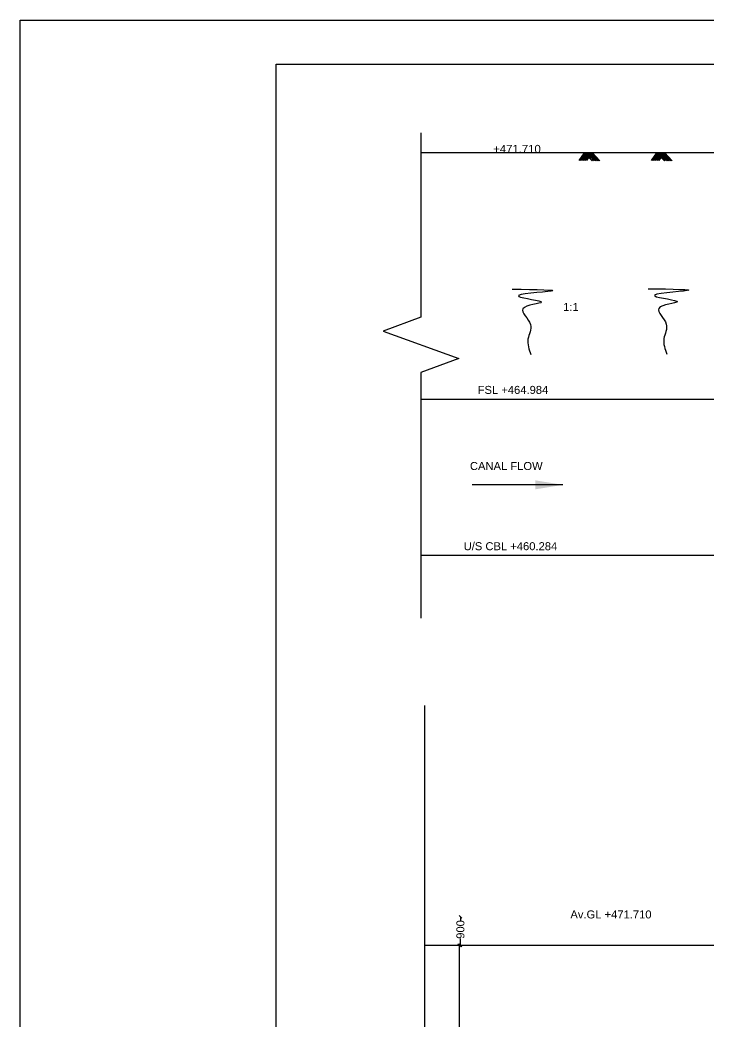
# Model space of a CAD drawing. Header units: metres. Extents: x 1152 to 2703, y 428 to 1487.
# Drawn here: x 1151.8 to 1401.3, y 1124.3 to 1487.3 of the extents above; entities that cross this region are included whole.
import ezdxf

# ---------------------------------------------------------------- set-up
doc = ezdxf.new("R2010")
doc.units = ezdxf.units.M
doc.header["$MEASUREMENT"] = 0
doc.layers.add('DRAWING', color=7, linetype='Continuous')
doc.styles.get("Standard").update_dxf_attribs({"font": 'ARIAL_1.TTF', "height": 2.9})
doc.dimstyles.get("Standard").update_dxf_attribs({"dimtxt": 1, "dimasz": 1, "dimexe": 0.18, "dimexo": 0.0625, "dimgap": 0.09, "dimtad": 0, "dimtih": 1, "dimtoh": 1, "dimdec": 0, "dimzin": 0, "dimdsep": 46, "dimtxsty": 'Standard', "dimblk": 'OBLIQUE', "dimcen": 0, "dimse1": 1, "dimse2": 1, "dimadec": 0, "dimazin": 0, "dimtfac": 1, "dimtdec": 0, "dimtofl": 0, "dimtmove": 0, "dimatfit": 3, "dimfxl": 0, "dimtolj": 1, "dimtzin": 0, "dimarcsym": 0})
picture_1 = doc.add_image_def('image1.jpg', size_in_pixel=(7220, 4931))

# ---------------------------------------------------------------- blocks, each defined once
blk = doc.blocks.new('_Oblique')
at = {"color": 0, "linetype": 'ByBlock', "lineweight": -2}
blk.add_line((-0.5, -0.5), (0.5, 0.5), dxfattribs=at)
blk = doc.blocks.new('*D39')
at = {"layer": 'Defpoints', "color": 0, "transparency": 16777216}
for p in [(1310.98, 1162.42), (1311.3, 1162.42), (1311.04, 1152.1)]:
    blk.add_point(p, dxfattribs=at)
at = {"layer": 'DRAWING', "color": 0, "lineweight": -2, "transparency": 16777216}
for p, q in [((1311.3, 1162.42), (1311.3, 1161.14)), ((1311.3, 1152.1), (1311.3, 1154.57))]:
    blk.add_line(p, q, dxfattribs=at)
for p, rotation in [((1311.3, 1162.42), 90), ((1311.3, 1152.1), 270)]:
    blk.add_blockref('_Oblique', p, dxfattribs=dict(at, rotation=rotation))
at = {"layer": 'DRAWING', "color": 0, "transparency": 16777216, "insert": (1311.3, 1157.86), "char_height": 2.9, "attachment_point": 5, "rotation": 90}
blk.add_mtext('\\A1;900', dxfattribs=at)
blk = doc.blocks.new('*D45')
at = {"layer": 'Defpoints', "color": 0, "transparency": 16777216}
for p in [(1310.84, 1152.1), (1314.46, 1152.1), (1311.44, 923.22)]:
    blk.add_point(p, dxfattribs=at)
at = {"layer": 'DRAWING', "color": 0, "lineweight": -2, "transparency": 16777216}
for p, q in [((1310.84, 1152.1), (1310.84, 1043.07)), ((1310.84, 923.22), (1310.84, 1032.25))]:
    blk.add_line(p, q, dxfattribs=at)
for p, rotation in [((1310.84, 1152.1), 90), ((1310.84, 923.22), 270)]:
    blk.add_blockref('_Oblique', p, dxfattribs=dict(at, rotation=rotation))
at = {"layer": 'DRAWING', "color": 0, "transparency": 16777216, "insert": (1310.84, 1037.66), "char_height": 2.9, "attachment_point": 5, "rotation": 90}
blk.add_mtext('\\A1;11426', dxfattribs=at)

msp = doc.modelspace()

# ---------------------------------------------------------------- linework, layer by layer
at = {"layer": 'DRAWING'}
msp.add_lwpolyline([(1244.54, 1471.31), (2592.98, 1471.31), (2592.98, 481.93), (1244.54, 481.93)], close=True, dxfattribs=at)
at = {"layer": 'DRAWING', "linetype": 'Continuous'}
for points in [[(1297, 1446.39), (1297, 1379.64), (1283.26, 1374.64), (1310.74, 1364.64), (1297, 1359.64), (1297, 1270.65)], [(1298.29, 1239.03), (1298.29, 945.08), (1284.56, 940.08), (1312.03, 930.08), (1298.29, 925.08), (1298.29, 533.33)]]:
    msp.add_lwpolyline(points, dxfattribs=at)
at = {"layer": 'DRAWING'}
for points in [[(1440.66, 1439.14), (1297, 1439.14)], [(1356.13, 1439.14), (1354.16, 1436.38)], [(1356.47, 1439.14), (1354.49, 1436.38)], [(1356.8, 1439.14), (1354.83, 1436.38)], [(1357.31, 1439.14), (1355.34, 1436.38)], [(1357.62, 1439.14), (1355.65, 1436.38)], [(1358.13, 1439.14), (1356.16, 1436.38)], [(1356.27, 1439.14), (1358.99, 1436.31)], [(1356.47, 1439.14), (1359.19, 1436.31)], [(1358.51, 1439.14), (1356.53, 1436.38)], [(1358.95, 1439.14), (1356.98, 1436.38)], [(1357.03, 1439.14), (1359.75, 1436.31)], [(1357.46, 1439.14), (1360.18, 1436.31)], [(1357.85, 1439.14), (1360.58, 1436.31)], [(1358.31, 1439.14), (1361.04, 1436.31)], [(1358.7, 1439.14), (1361.42, 1436.31)], [(1359.1, 1439.14), (1361.83, 1436.31)], [(1382.32, 1439.14), (1380.35, 1436.38)], [(1382.66, 1439.14), (1380.68, 1436.38)], [(1382.99, 1439.14), (1381.02, 1436.38)], [(1383.5, 1439.14), (1381.53, 1436.38)], [(1383.81, 1439.14), (1381.84, 1436.38)], [(1384.32, 1439.14), (1382.35, 1436.38)], [(1382.46, 1439.14), (1385.18, 1436.31)], [(1382.66, 1439.14), (1385.38, 1436.31)], [(1384.7, 1439.14), (1382.72, 1436.38)], [(1385.14, 1439.14), (1383.17, 1436.38)], [(1383.22, 1439.14), (1385.94, 1436.31)], [(1383.65, 1439.14), (1386.37, 1436.31)], [(1384.04, 1439.14), (1386.77, 1436.31)], [(1384.5, 1439.14), (1387.23, 1436.31)], [(1384.89, 1439.14), (1387.61, 1436.31)], [(1385.29, 1439.14), (1388.02, 1436.31)], [(1297, 1350.01), (1551.36, 1350.01)], [(1297, 1293.4), (1528.36, 1293.4), (1545.38, 1302.38), (1578.75, 1302.38), (1612.09, 1285.61), (1807.08, 1285.61), (1815.33, 1294.27), (1998.81, 1294.27)], [(1440.55, 1152.1), (1298.29, 1152.1)]]:
    msp.add_lwpolyline(points, dxfattribs=at)
for points in [[(1330.05, 1389.81), (1344.21, 1389.1), (1332.43, 1387.17), (1340.69, 1385.06), (1333.92, 1382.69), (1336.65, 1376.99), (1335.77, 1371.72), (1336.83, 1366.1)], [(1379.29, 1389.97), (1393.44, 1389.26), (1381.66, 1387.33), (1389.92, 1385.22), (1383.15, 1382.85), (1385.88, 1377.14), (1385, 1371.88), (1386.06, 1366.25)]]:
    msp.add_spline(points, degree=3, dxfattribs=at)

# ---------------------------------------------------------------- texts
for s, height, p in [('+471.710', 2.936, (1323.18, 1439.14)), ('1:1', 2.9, (1348.49, 1381.89)), ('FSL +464.984', 2.9, (1317.55, 1351.86)), ('CANAL FLOW', 2.9, (1314.74, 1324.29)), ('U/S CBL +460.284', 2.9, (1312.47, 1295.24)), ('Av.GL +471.710', 2.9, (1351.13, 1161.85))]:
    msp.add_text(s, height=height, dxfattribs=at).set_placement(p)

# ---------------------------------------------------------------- dimensions: what is measured, and where the dimension line sits
dim = msp.add_linear_dim(base=(1311.3, 1162.42), p1=(1311.04, 1152.1), p2=(1310.98, 1162.42), angle=90, text='900', dimstyle='Standard', dxfattribs=at)
dim.commit()
dim.dimension.update_dxf_attribs({"geometry": '*D39', "text_midpoint": (1311.3, 1157.86), "dimtype": 160, "text_rotation": 90})
dim = msp.add_linear_dim(base=(1310.84, 1152.1), p1=(1311.44, 923.22), p2=(1314.46, 1152.1), angle=90, text='11426', dimstyle='Standard', dxfattribs=at)
dim.commit()
dim.dimension.update_dxf_attribs({"geometry": '*D45', "text_midpoint": (1310.84, 1037.66), "text_rotation": 90})

# ---------------------------------------------------------------- pictures from other files: only their frames are drawn
at = {"color": 2}
image = msp.add_image(picture_1, insert=(1151.77, 428.03), size_in_units=(1550.98, 1059.27), dxfattribs=dict(at, fade=30))
image.dxf.flags = 7

# ---------------------------------------------------------------- leaders
at = {"layer": 'DRAWING'}
msp.add_leader([(1348.37, 1318.92), (1315.53, 1318.92)], dimstyle='Standard', override={"dimasz": 10, "dimgap": 0.09, "dimtad": 0}, dxfattribs=at)

doc.saveas('drawing.dxf')
